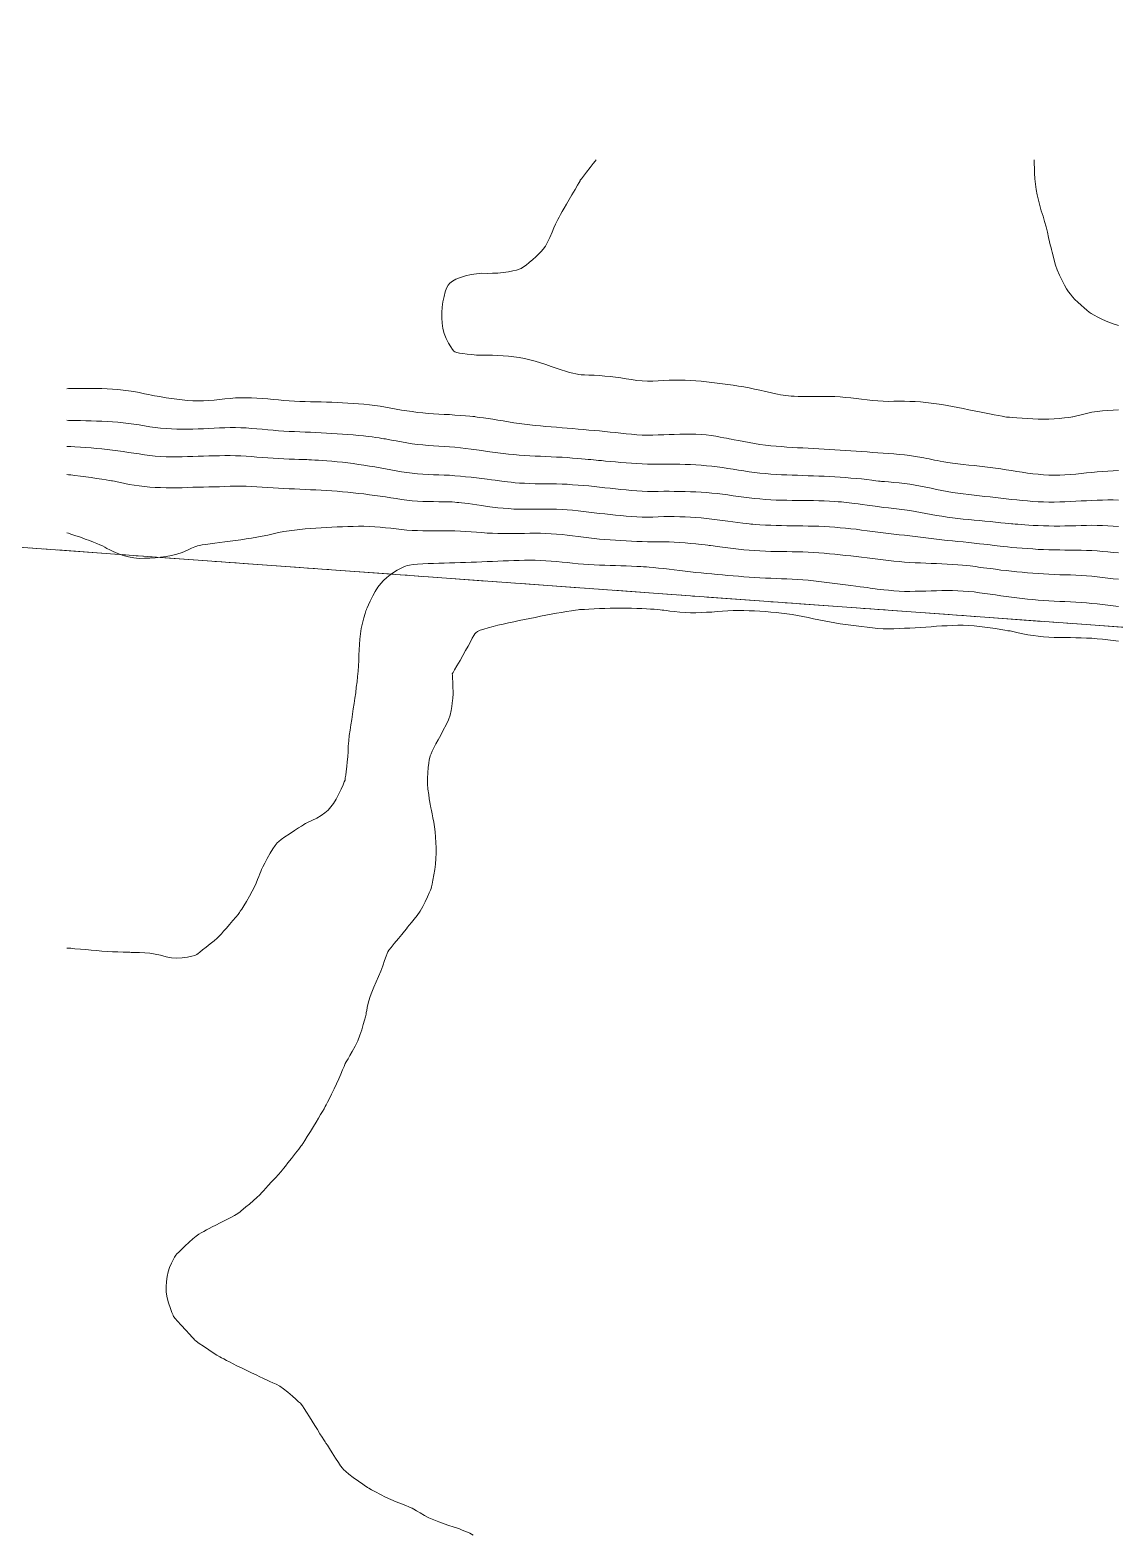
# Model space of a CAD drawing. Extents: x 1368202 to 1368993, y 552252 to 552912.
# Drawn here: x 1368415.1 to 1368566.9, y 552701.3 to 552911.6 of the extents above; entities that cross this region are included whole.
import ezdxf

# ---------------------------------------------------------------- set-up
doc = ezdxf.new("R2010")
doc.units = 0
doc.linetypes.add('DASHED', pattern=[6, 4, -2])
doc.linetypes.add('PHANTOM', pattern=[13, 8, -1, 1, -1, 1, -1])
for name, color, linetype, lineweight in [('C-STRM-AREA', 150, 'PHANTOM', 0), ('C-TOPO-MAJR-E', 32, 'DASHED', 0), ('V-PROP-BNDY', 7, 'Continuous', 0)]:
    doc.layers.add(name, color=color, linetype=linetype, lineweight=lineweight)

msp = doc.modelspace()

# ---------------------------------------------------------------- linework, layer by layer
at = {"layer": 'C-STRM-AREA'}
msp.add_lwpolyline([(1368287.65, 552572.82), (1368202.02, 552591.49), (1368202.1, 552591.86), (1368258.9, 552850.48), (1368276.4, 552849.21), (1368663.89, 552821.12), (1368688.76, 552911.56), (1368944.26, 552792.15)], dxfattribs=at)
at = {"layer": 'C-TOPO-MAJR-E'}
for points in [[(1368567.38, 552858.47), (1368566.63, 552858.43), (1368565.88, 552858.38), (1368565.13, 552858.33), (1368564.38, 552858.24), (1368563.64, 552858.12), (1368562.89, 552857.97), (1368562.14, 552857.78), (1368561.57, 552857.64), (1368561.18, 552857.54), (1368560.97, 552857.49), (1368560.94, 552857.48), (1368560.73, 552857.45), (1368560.36, 552857.41), (1368559.81, 552857.34), (1368559.1, 552857.25), (1368558.37, 552857.19), (1368557.64, 552857.15), (1368556.9, 552857.14), (1368556.15, 552857.16), (1368555.4, 552857.19), (1368554.65, 552857.23), (1368553.91, 552857.28), (1368553.16, 552857.34), (1368552.56, 552857.39), (1368552.13, 552857.42), (1368551.85, 552857.45), (1368551.72, 552857.46), (1368551.47, 552857.49), (1368551.09, 552857.56), (1368550.6, 552857.66), (1368549.97, 552857.78), (1368549.32, 552857.91), (1368548.64, 552858.04), (1368547.92, 552858.18), (1368547.17, 552858.33), (1368546.42, 552858.48), (1368545.67, 552858.63), (1368544.92, 552858.78), (1368544.18, 552858.94), (1368543.43, 552859.08), (1368542.68, 552859.2), (1368541.93, 552859.32), (1368541.18, 552859.42), (1368540.43, 552859.5), (1368539.68, 552859.57), (1368538.94, 552859.62), (1368538.19, 552859.65), (1368537.44, 552859.67), (1368536.69, 552859.68), (1368535.94, 552859.67), (1368535.19, 552859.65), (1368534.45, 552859.66), (1368533.7, 552859.7), (1368532.95, 552859.76), (1368532.2, 552859.86), (1368531.45, 552859.95), (1368530.7, 552860.04), (1368529.95, 552860.13), (1368529.21, 552860.21), (1368528.46, 552860.27), (1368527.71, 552860.31), (1368526.96, 552860.34), (1368526.21, 552860.34), (1368525.46, 552860.34), (1368524.72, 552860.34), (1368523.97, 552860.34), (1368523.22, 552860.34), (1368522.57, 552860.35), (1368522.02, 552860.37), (1368521.57, 552860.39), (1368521.21, 552860.42), (1368520.85, 552860.46), (1368520.47, 552860.51), (1368520.09, 552860.58), (1368519.69, 552860.65), (1368519.21, 552860.75), (1368518.64, 552860.88), (1368517.98, 552861.03), (1368517.23, 552861.21), (1368516.48, 552861.37), (1368515.73, 552861.52), (1368514.98, 552861.66), (1368514.24, 552861.79), (1368513.49, 552861.9), (1368512.74, 552862.01), (1368511.99, 552862.12), (1368511.24, 552862.21), (1368510.49, 552862.3), (1368509.75, 552862.38), (1368509, 552862.46), (1368508.25, 552862.52), (1368507.5, 552862.57), (1368506.75, 552862.6), (1368506, 552862.62), (1368505.25, 552862.61), (1368504.51, 552862.59), (1368503.76, 552862.57), (1368503.01, 552862.53), (1368502.26, 552862.48), (1368501.51, 552862.47), (1368500.76, 552862.51), (1368500.02, 552862.58), (1368499.27, 552862.7), (1368498.52, 552862.81), (1368497.77, 552862.92), (1368497.02, 552863.02), (1368496.27, 552863.11), (1368495.52, 552863.19), (1368494.78, 552863.25), (1368494.03, 552863.3), (1368493.28, 552863.33), (1368492.67, 552863.36), (1368492.21, 552863.38), (1368491.89, 552863.41), (1368491.72, 552863.43), (1368491.45, 552863.48), (1368491.07, 552863.57), (1368490.6, 552863.7), (1368490.02, 552863.86), (1368489.41, 552864.06), (1368488.74, 552864.27), (1368488.04, 552864.52), (1368487.29, 552864.8), (1368486.54, 552865.05), (1368485.79, 552865.27), (1368485.05, 552865.46), (1368484.3, 552865.63), (1368483.55, 552865.77), (1368482.8, 552865.88), (1368482.05, 552865.96), (1368481.3, 552866.02), (1368480.55, 552866.07), (1368479.81, 552866.09), (1368479.06, 552866.11), (1368478.31, 552866.11), (1368477.6, 552866.13), (1368476.92, 552866.18), (1368476.29, 552866.24), (1368475.69, 552866.33), (1368475.2, 552866.41), (1368474.83, 552866.5), (1368474.57, 552866.58), (1368474.42, 552866.67), (1368474.22, 552866.9), (1368473.98, 552867.28), (1368473.68, 552867.79), (1368473.35, 552868.45), (1368473.08, 552869.14), (1368472.89, 552869.84), (1368472.77, 552870.57), (1368472.73, 552871.32), (1368472.74, 552872.07), (1368472.79, 552872.81), (1368472.89, 552873.56), (1368473.04, 552874.31), (1368473.21, 552874.95), (1368473.4, 552875.47), (1368473.61, 552875.88), (1368473.84, 552876.18), (1368474.2, 552876.46), (1368474.7, 552876.73), (1368475.32, 552876.98), (1368476.06, 552877.22), (1368476.81, 552877.39), (1368477.56, 552877.5), (1368478.31, 552877.55), (1368479.06, 552877.53), (1368479.81, 552877.55), (1368480.55, 552877.59), (1368481.3, 552877.67), (1368482.05, 552877.78), (1368482.68, 552877.89), (1368483.19, 552878), (1368483.57, 552878.12), (1368483.84, 552878.24), (1368484.16, 552878.44), (1368484.53, 552878.71), (1368484.96, 552879.06), (1368485.44, 552879.48), (1368485.88, 552879.87), (1368486.27, 552880.25), (1368486.62, 552880.6), (1368486.92, 552880.93), (1368487.22, 552881.36), (1368487.53, 552881.9), (1368487.84, 552882.54), (1368488.14, 552883.29), (1368488.41, 552883.92), (1368488.63, 552884.43), (1368488.81, 552884.81), (1368488.95, 552885.08), (1368489.13, 552885.39), (1368489.34, 552885.77), (1368489.58, 552886.2), (1368489.86, 552886.68), (1368490.18, 552887.23), (1368490.54, 552887.85), (1368490.93, 552888.53), (1368491.36, 552889.28), (1368491.7, 552889.86), (1368491.93, 552890.26), (1368492.07, 552890.49), (1368492.1, 552890.55), (1368492.26, 552890.76), (1368492.55, 552891.14), (1368492.96, 552891.67), (1368493.5, 552892.36), (1368493.9, 552892.88), (1368494.17, 552893.22), (1368494.31, 552893.4)], [(1368555.59, 552893.4), (1368555.59, 552893.21), (1368555.6, 552892.84), (1368555.61, 552892.27), (1368555.63, 552891.53), (1368555.68, 552890.78), (1368555.76, 552890.03), (1368555.87, 552889.28), (1368556, 552888.53), (1368556.17, 552887.78), (1368556.36, 552887.04), (1368556.57, 552886.29), (1368556.82, 552885.54), (1368557.04, 552884.79), (1368557.24, 552884.04), (1368557.43, 552883.29), (1368557.59, 552882.54), (1368557.72, 552881.95), (1368557.82, 552881.52), (1368557.9, 552881.24), (1368557.95, 552881.12), (1368558.02, 552880.88), (1368558.12, 552880.5), (1368558.23, 552880), (1368558.37, 552879.37), (1368558.57, 552878.71), (1368558.82, 552878.02), (1368559.13, 552877.31), (1368559.49, 552876.56), (1368559.82, 552875.91), (1368560.12, 552875.38), (1368560.4, 552874.95), (1368560.65, 552874.63), (1368560.94, 552874.28), (1368561.29, 552873.9), (1368561.69, 552873.5), (1368562.14, 552873.08), (1368562.56, 552872.71), (1368562.93, 552872.39), (1368563.27, 552872.13), (1368563.56, 552871.93), (1368563.97, 552871.69), (1368564.5, 552871.42), (1368565.13, 552871.11), (1368565.88, 552870.77), (1368566.63, 552870.49), (1368567.38, 552870.26)], [(1368567.38, 552849.96), (1368566.63, 552849.93), (1368565.88, 552849.89), (1368565.13, 552849.84), (1368564.38, 552849.78), (1368563.64, 552849.71), (1368562.89, 552849.64), (1368562.14, 552849.56), (1368561.39, 552849.49), (1368560.64, 552849.43), (1368559.89, 552849.38), (1368559.15, 552849.35), (1368558.4, 552849.34), (1368557.65, 552849.35), (1368556.9, 552849.39), (1368556.15, 552849.45), (1368555.4, 552849.53), (1368554.65, 552849.62), (1368553.91, 552849.73), (1368553.16, 552849.85), (1368552.41, 552849.97), (1368551.66, 552850.09), (1368550.91, 552850.2), (1368550.16, 552850.32), (1368549.42, 552850.42), (1368548.67, 552850.51), (1368547.92, 552850.6), (1368547.17, 552850.67), (1368546.42, 552850.75), (1368545.67, 552850.84), (1368544.92, 552850.93), (1368544.18, 552851.03), (1368543.51, 552851.12), (1368542.93, 552851.2), (1368542.44, 552851.29), (1368542.03, 552851.36), (1368541.64, 552851.44), (1368541.27, 552851.52), (1368540.91, 552851.6), (1368540.57, 552851.67), (1368540.13, 552851.76), (1368539.58, 552851.85), (1368538.94, 552851.95), (1368538.19, 552852.06), (1368537.44, 552852.16), (1368536.69, 552852.23), (1368535.94, 552852.3), (1368535.19, 552852.35), (1368534.45, 552852.4), (1368533.7, 552852.46), (1368532.95, 552852.51), (1368532.2, 552852.58), (1368531.45, 552852.63), (1368530.7, 552852.69), (1368529.95, 552852.73), (1368529.21, 552852.78), (1368528.46, 552852.82), (1368527.71, 552852.87), (1368526.96, 552852.91), (1368526.21, 552852.96), (1368525.46, 552853.01), (1368524.72, 552853.05), (1368523.97, 552853.09), (1368523.22, 552853.13), (1368522.47, 552853.17), (1368521.72, 552853.22), (1368520.97, 552853.26), (1368520.22, 552853.32), (1368519.48, 552853.38), (1368518.73, 552853.45), (1368517.98, 552853.54), (1368517.23, 552853.64), (1368516.48, 552853.75), (1368515.73, 552853.88), (1368514.98, 552854.02), (1368514.24, 552854.17), (1368513.64, 552854.28), (1368513.21, 552854.37), (1368512.93, 552854.42), (1368512.8, 552854.44), (1368512.55, 552854.49), (1368512.18, 552854.56), (1368511.68, 552854.66), (1368511.06, 552854.78), (1368510.4, 552854.87), (1368509.71, 552854.95), (1368509, 552855.01), (1368508.25, 552855.04), (1368507.5, 552855.06), (1368506.75, 552855.06), (1368506, 552855.05), (1368505.25, 552855.03), (1368504.51, 552855), (1368503.76, 552854.97), (1368503.01, 552854.95), (1368502.26, 552854.92), (1368501.51, 552854.92), (1368500.76, 552854.94), (1368500.02, 552854.99), (1368499.27, 552855.05), (1368498.52, 552855.12), (1368497.77, 552855.2), (1368497.02, 552855.28), (1368496.27, 552855.36), (1368495.52, 552855.44), (1368494.78, 552855.51), (1368494.03, 552855.58), (1368493.28, 552855.64), (1368492.53, 552855.71), (1368491.78, 552855.77), (1368491.03, 552855.84), (1368490.28, 552855.91), (1368489.54, 552855.97), (1368488.79, 552856.03), (1368488.04, 552856.09), (1368487.29, 552856.15), (1368486.54, 552856.22), (1368485.79, 552856.29), (1368485.05, 552856.37), (1368484.3, 552856.45), (1368483.55, 552856.55), (1368482.8, 552856.66), (1368482.05, 552856.78), (1368481.3, 552856.91), (1368480.58, 552857.03), (1368479.88, 552857.14), (1368479.21, 552857.24), (1368478.56, 552857.33), (1368478.05, 552857.41), (1368477.68, 552857.46), (1368477.44, 552857.5), (1368477.34, 552857.51), (1368477.08, 552857.54), (1368476.65, 552857.58), (1368476.06, 552857.63), (1368475.32, 552857.69), (1368474.57, 552857.74), (1368473.82, 552857.79), (1368473.07, 552857.83), (1368472.32, 552857.86), (1368471.57, 552857.91), (1368470.82, 552857.96), (1368470.08, 552858.03), (1368469.33, 552858.11), (1368468.58, 552858.21), (1368467.83, 552858.32), (1368467.08, 552858.44), (1368466.33, 552858.58), (1368465.58, 552858.71), (1368464.84, 552858.84), (1368464.09, 552858.96), (1368463.34, 552859.07), (1368462.59, 552859.16), (1368461.84, 552859.24), (1368461.09, 552859.31), (1368460.35, 552859.37), (1368459.6, 552859.42), (1368458.85, 552859.46), (1368458.1, 552859.49), (1368457.35, 552859.52), (1368456.6, 552859.54), (1368455.85, 552859.56), (1368455.11, 552859.58), (1368454.36, 552859.6), (1368453.61, 552859.62), (1368452.86, 552859.65), (1368452.11, 552859.69), (1368451.36, 552859.74), (1368450.61, 552859.79), (1368449.87, 552859.85), (1368449.12, 552859.92), (1368448.37, 552859.99), (1368447.62, 552860.05), (1368446.87, 552860.1), (1368446.12, 552860.14), (1368445.38, 552860.16), (1368444.63, 552860.16), (1368443.88, 552860.13), (1368443.13, 552860.07), (1368442.38, 552859.98), (1368441.63, 552859.9), (1368440.88, 552859.83), (1368440.14, 552859.77), (1368439.39, 552859.72), (1368438.64, 552859.7), (1368437.89, 552859.71), (1368437.14, 552859.76), (1368436.39, 552859.85), (1368435.65, 552859.94), (1368434.91, 552860.05), (1368434.18, 552860.16), (1368433.45, 552860.28), (1368432.9, 552860.37), (1368432.53, 552860.44), (1368432.33, 552860.47), (1368432.31, 552860.48), (1368432.11, 552860.52), (1368431.72, 552860.6), (1368431.15, 552860.72), (1368430.41, 552860.88), (1368429.66, 552861.02), (1368428.91, 552861.13), (1368428.16, 552861.23), (1368427.41, 552861.3), (1368426.66, 552861.36), (1368425.91, 552861.4), (1368425.17, 552861.43), (1368424.42, 552861.44), (1368423.67, 552861.45), (1368422.92, 552861.45), (1368422.17, 552861.45), (1368421.42, 552861.44), (1368420.86, 552861.43), (1368420.49, 552861.43), (1368420.3, 552861.42)], [(1368567.38, 552845.85), (1368566.63, 552845.86), (1368565.88, 552845.86), (1368565.13, 552845.85), (1368564.38, 552845.83), (1368563.64, 552845.8), (1368562.89, 552845.76), (1368562.14, 552845.72), (1368561.39, 552845.68), (1368560.64, 552845.64), (1368559.89, 552845.61), (1368559.15, 552845.58), (1368558.4, 552845.56), (1368557.65, 552845.56), (1368556.9, 552845.58), (1368556.15, 552845.62), (1368555.4, 552845.67), (1368554.65, 552845.72), (1368553.91, 552845.79), (1368553.16, 552845.87), (1368552.41, 552845.95), (1368551.66, 552846.03), (1368550.91, 552846.12), (1368550.16, 552846.2), (1368549.42, 552846.28), (1368548.67, 552846.37), (1368547.92, 552846.45), (1368547.17, 552846.53), (1368546.42, 552846.62), (1368545.67, 552846.71), (1368544.92, 552846.82), (1368544.18, 552846.93), (1368543.43, 552847.06), (1368542.68, 552847.2), (1368541.93, 552847.35), (1368541.18, 552847.52), (1368540.43, 552847.67), (1368539.68, 552847.81), (1368538.94, 552847.94), (1368538.19, 552848.05), (1368537.44, 552848.15), (1368536.69, 552848.24), (1368535.94, 552848.32), (1368535.19, 552848.38), (1368534.63, 552848.43), (1368534.24, 552848.46), (1368534.03, 552848.48), (1368534.01, 552848.48), (1368533.81, 552848.51), (1368533.43, 552848.56), (1368532.88, 552848.62), (1368532.16, 552848.71), (1368531.43, 552848.8), (1368530.7, 552848.87), (1368529.95, 552848.93), (1368529.21, 552848.99), (1368528.46, 552849.04), (1368527.71, 552849.09), (1368526.96, 552849.13), (1368526.21, 552849.17), (1368525.46, 552849.21), (1368524.72, 552849.24), (1368523.97, 552849.26), (1368523.22, 552849.29), (1368522.47, 552849.31), (1368521.72, 552849.34), (1368520.97, 552849.36), (1368520.22, 552849.39), (1368519.48, 552849.43), (1368518.73, 552849.48), (1368517.98, 552849.55), (1368517.23, 552849.62), (1368516.48, 552849.71), (1368515.73, 552849.81), (1368514.98, 552849.92), (1368514.24, 552850.04), (1368513.49, 552850.15), (1368512.74, 552850.27), (1368511.99, 552850.38), (1368511.24, 552850.49), (1368510.49, 552850.58), (1368509.75, 552850.65), (1368509, 552850.71), (1368508.25, 552850.76), (1368507.5, 552850.8), (1368506.75, 552850.83), (1368506, 552850.85), (1368505.25, 552850.86), (1368504.51, 552850.87), (1368503.76, 552850.88), (1368503.01, 552850.88), (1368502.26, 552850.87), (1368501.51, 552850.88), (1368500.76, 552850.91), (1368500.02, 552850.95), (1368499.27, 552851), (1368498.52, 552851.05), (1368497.77, 552851.11), (1368497.02, 552851.18), (1368496.27, 552851.25), (1368495.63, 552851.31), (1368495.08, 552851.36), (1368494.64, 552851.4), (1368494.31, 552851.44), (1368493.95, 552851.47), (1368493.58, 552851.5), (1368493.18, 552851.54), (1368492.77, 552851.58), (1368492.28, 552851.63), (1368491.7, 552851.68), (1368491.03, 552851.73), (1368490.28, 552851.78), (1368489.54, 552851.83), (1368488.79, 552851.87), (1368488.04, 552851.91), (1368487.29, 552851.94), (1368486.54, 552851.97), (1368485.79, 552852.01), (1368485.05, 552852.04), (1368484.3, 552852.08), (1368483.55, 552852.13), (1368482.8, 552852.2), (1368482.05, 552852.27), (1368481.3, 552852.36), (1368480.55, 552852.45), (1368479.81, 552852.55), (1368479.06, 552852.65), (1368478.31, 552852.77), (1368477.56, 552852.87), (1368476.81, 552852.98), (1368476.06, 552853.07), (1368475.32, 552853.16), (1368474.57, 552853.24), (1368473.82, 552853.3), (1368473.07, 552853.35), (1368472.32, 552853.39), (1368471.57, 552853.43), (1368470.82, 552853.49), (1368470.08, 552853.55), (1368469.33, 552853.63), (1368468.58, 552853.72), (1368467.83, 552853.84), (1368467.08, 552853.97), (1368466.33, 552854.12), (1368465.71, 552854.24), (1368465.23, 552854.33), (1368464.87, 552854.39), (1368464.64, 552854.42), (1368464.34, 552854.47), (1368463.97, 552854.53), (1368463.52, 552854.59), (1368463, 552854.67), (1368462.42, 552854.75), (1368461.79, 552854.82), (1368461.09, 552854.89), (1368460.35, 552854.95), (1368459.6, 552855.01), (1368458.85, 552855.06), (1368458.1, 552855.12), (1368457.35, 552855.16), (1368456.6, 552855.21), (1368455.85, 552855.25), (1368455.11, 552855.28), (1368454.36, 552855.32), (1368453.61, 552855.35), (1368452.86, 552855.38), (1368452.11, 552855.42), (1368451.36, 552855.45), (1368450.61, 552855.5), (1368449.87, 552855.55), (1368449.12, 552855.61), (1368448.37, 552855.68), (1368447.62, 552855.74), (1368446.87, 552855.81), (1368446.12, 552855.87), (1368445.38, 552855.93), (1368444.63, 552855.97), (1368443.88, 552855.99), (1368443.13, 552855.99), (1368442.38, 552855.96), (1368441.63, 552855.94), (1368440.88, 552855.9), (1368440.14, 552855.87), (1368439.39, 552855.83), (1368438.64, 552855.79), (1368437.89, 552855.77), (1368437.14, 552855.76), (1368436.39, 552855.75), (1368435.65, 552855.76), (1368434.9, 552855.8), (1368434.15, 552855.85), (1368433.4, 552855.92), (1368432.65, 552856.01), (1368431.9, 552856.11), (1368431.15, 552856.22), (1368430.41, 552856.35), (1368429.66, 552856.47), (1368428.91, 552856.57), (1368428.16, 552856.66), (1368427.41, 552856.73), (1368426.66, 552856.79), (1368425.91, 552856.83), (1368425.17, 552856.87), (1368424.42, 552856.9), (1368423.67, 552856.92), (1368422.92, 552856.94), (1368422.17, 552856.96), (1368421.42, 552856.97), (1368420.86, 552856.98), (1368420.49, 552856.99), (1368420.3, 552857)], [(1368567.38, 552842.16), (1368566.63, 552842.21), (1368565.88, 552842.25), (1368565.13, 552842.29), (1368564.38, 552842.31), (1368563.64, 552842.32), (1368562.89, 552842.31), (1368562.14, 552842.29), (1368561.39, 552842.27), (1368560.64, 552842.26), (1368559.89, 552842.24), (1368559.15, 552842.22), (1368558.4, 552842.22), (1368557.65, 552842.23), (1368556.9, 552842.25), (1368556.15, 552842.28), (1368555.46, 552842.31), (1368554.83, 552842.35), (1368554.26, 552842.39), (1368553.74, 552842.44), (1368553.3, 552842.47), (1368552.92, 552842.5), (1368552.62, 552842.53), (1368552.39, 552842.55), (1368552.02, 552842.58), (1368551.53, 552842.63), (1368550.91, 552842.69), (1368550.16, 552842.76), (1368549.42, 552842.83), (1368548.67, 552842.9), (1368547.92, 552842.97), (1368547.17, 552843.04), (1368546.42, 552843.11), (1368545.67, 552843.19), (1368544.92, 552843.28), (1368544.18, 552843.36), (1368543.43, 552843.47), (1368542.68, 552843.58), (1368541.93, 552843.71), (1368541.18, 552843.85), (1368540.43, 552843.99), (1368539.68, 552844.13), (1368538.94, 552844.25), (1368538.19, 552844.38), (1368537.44, 552844.49), (1368536.69, 552844.59), (1368535.94, 552844.68), (1368535.19, 552844.75), (1368534.45, 552844.83), (1368533.7, 552844.93), (1368532.95, 552845.03), (1368532.2, 552845.15), (1368531.54, 552845.24), (1368530.97, 552845.32), (1368530.48, 552845.38), (1368530.08, 552845.43), (1368529.7, 552845.47), (1368529.32, 552845.51), (1368528.96, 552845.55), (1368528.61, 552845.59), (1368528.16, 552845.62), (1368527.61, 552845.66), (1368526.96, 552845.69), (1368526.21, 552845.73), (1368525.46, 552845.75), (1368524.72, 552845.77), (1368523.97, 552845.79), (1368523.22, 552845.79), (1368522.47, 552845.8), (1368521.72, 552845.81), (1368520.97, 552845.82), (1368520.22, 552845.83), (1368519.48, 552845.85), (1368518.73, 552845.89), (1368517.98, 552845.94), (1368517.23, 552846), (1368516.48, 552846.07), (1368515.73, 552846.16), (1368514.98, 552846.25), (1368514.24, 552846.36), (1368513.49, 552846.46), (1368512.74, 552846.56), (1368511.99, 552846.66), (1368511.24, 552846.76), (1368510.49, 552846.83), (1368509.75, 552846.9), (1368509, 552846.95), (1368508.25, 552846.99), (1368507.5, 552847.02), (1368506.75, 552847.04), (1368506, 552847.06), (1368505.25, 552847.07), (1368504.51, 552847.08), (1368503.76, 552847.08), (1368503.01, 552847.07), (1368502.26, 552847.06), (1368501.51, 552847.06), (1368500.76, 552847.09), (1368500.02, 552847.13), (1368499.27, 552847.19), (1368498.52, 552847.26), (1368497.77, 552847.33), (1368497.02, 552847.41), (1368496.27, 552847.5), (1368495.52, 552847.58), (1368494.78, 552847.66), (1368494.03, 552847.74), (1368493.28, 552847.82), (1368492.53, 552847.89), (1368491.78, 552847.95), (1368491.03, 552848), (1368490.28, 552848.05), (1368489.54, 552848.08), (1368488.79, 552848.1), (1368488.04, 552848.11), (1368487.29, 552848.11), (1368486.54, 552848.12), (1368485.79, 552848.14), (1368485.05, 552848.16), (1368484.3, 552848.19), (1368483.61, 552848.23), (1368482.99, 552848.28), (1368482.42, 552848.33), (1368481.92, 552848.39), (1368481.49, 552848.45), (1368481.11, 552848.5), (1368480.8, 552848.54), (1368480.55, 552848.57), (1368480.18, 552848.61), (1368479.68, 552848.68), (1368479.06, 552848.76), (1368478.31, 552848.86), (1368477.56, 552848.95), (1368476.81, 552849.04), (1368476.06, 552849.12), (1368475.32, 552849.19), (1368474.57, 552849.25), (1368473.82, 552849.31), (1368473.07, 552849.34), (1368472.32, 552849.37), (1368471.57, 552849.4), (1368470.82, 552849.44), (1368470.08, 552849.49), (1368469.33, 552849.54), (1368468.58, 552849.61), (1368467.83, 552849.7), (1368467.08, 552849.81), (1368466.33, 552849.95), (1368465.58, 552850.08), (1368464.84, 552850.22), (1368464.09, 552850.35), (1368463.34, 552850.48), (1368462.59, 552850.61), (1368461.84, 552850.72), (1368461.09, 552850.84), (1368460.35, 552850.94), (1368459.6, 552851.04), (1368458.85, 552851.13), (1368458.1, 552851.2), (1368457.35, 552851.28), (1368456.66, 552851.34), (1368456.03, 552851.38), (1368455.46, 552851.42), (1368454.95, 552851.44), (1368454.51, 552851.47), (1368454.14, 552851.48), (1368453.83, 552851.5), (1368453.59, 552851.51), (1368453.23, 552851.53), (1368452.73, 552851.54), (1368452.11, 552851.57), (1368451.36, 552851.59), (1368450.61, 552851.63), (1368449.87, 552851.67), (1368449.12, 552851.71), (1368448.37, 552851.76), (1368447.62, 552851.81), (1368446.87, 552851.87), (1368446.12, 552851.92), (1368445.38, 552851.98), (1368444.63, 552852.02), (1368443.88, 552852.05), (1368443.13, 552852.06), (1368442.38, 552852.06), (1368441.63, 552852.05), (1368440.88, 552852.04), (1368440.14, 552852.02), (1368439.39, 552851.99), (1368438.64, 552851.97), (1368437.89, 552851.94), (1368437.14, 552851.92), (1368436.39, 552851.89), (1368435.65, 552851.88), (1368434.9, 552851.89), (1368434.15, 552851.91), (1368433.4, 552851.95), (1368432.65, 552852.01), (1368431.9, 552852.09), (1368431.15, 552852.19), (1368430.41, 552852.3), (1368429.66, 552852.41), (1368428.91, 552852.52), (1368428.16, 552852.63), (1368427.41, 552852.74), (1368426.66, 552852.84), (1368425.91, 552852.93), (1368425.17, 552853), (1368424.42, 552853.07), (1368423.67, 552853.13), (1368422.92, 552853.19), (1368422.17, 552853.24), (1368421.42, 552853.29), (1368420.86, 552853.32), (1368420.49, 552853.35), (1368420.3, 552853.36)], [(1368567.38, 552838.46), (1368566.63, 552838.53), (1368565.88, 552838.6), (1368565.13, 552838.68), (1368564.38, 552838.74), (1368563.64, 552838.78), (1368562.89, 552838.81), (1368562.14, 552838.83), (1368561.39, 552838.85), (1368560.64, 552838.86), (1368559.89, 552838.86), (1368559.15, 552838.87), (1368558.4, 552838.88), (1368557.65, 552838.9), (1368556.9, 552838.93), (1368556.15, 552838.96), (1368555.4, 552839.01), (1368554.65, 552839.06), (1368553.91, 552839.11), (1368553.16, 552839.18), (1368552.48, 552839.24), (1368551.86, 552839.3), (1368551.31, 552839.36), (1368550.83, 552839.42), (1368550.4, 552839.47), (1368550.03, 552839.52), (1368549.71, 552839.55), (1368549.44, 552839.58), (1368549.05, 552839.63), (1368548.55, 552839.68), (1368547.92, 552839.75), (1368547.17, 552839.84), (1368546.42, 552839.91), (1368545.67, 552839.99), (1368544.92, 552840.06), (1368544.18, 552840.13), (1368543.43, 552840.21), (1368542.68, 552840.29), (1368541.93, 552840.37), (1368541.18, 552840.46), (1368540.43, 552840.55), (1368539.68, 552840.64), (1368538.94, 552840.74), (1368538.19, 552840.83), (1368537.44, 552840.92), (1368536.69, 552841.01), (1368535.94, 552841.1), (1368535.19, 552841.18), (1368534.45, 552841.27), (1368533.7, 552841.36), (1368532.95, 552841.46), (1368532.2, 552841.56), (1368531.45, 552841.66), (1368530.7, 552841.76), (1368529.95, 552841.84), (1368529.21, 552841.92), (1368528.46, 552841.99), (1368527.71, 552842.05), (1368526.96, 552842.1), (1368526.21, 552842.14), (1368525.46, 552842.18), (1368524.72, 552842.2), (1368523.97, 552842.22), (1368523.22, 552842.24), (1368522.47, 552842.25), (1368521.72, 552842.26), (1368520.97, 552842.27), (1368520.22, 552842.28), (1368519.48, 552842.3), (1368518.73, 552842.33), (1368517.98, 552842.36), (1368517.23, 552842.4), (1368516.65, 552842.44), (1368516.25, 552842.46), (1368516.01, 552842.48), (1368515.94, 552842.49), (1368515.72, 552842.52), (1368515.35, 552842.56), (1368514.82, 552842.63), (1368514.14, 552842.71), (1368513.44, 552842.8), (1368512.72, 552842.9), (1368511.99, 552843), (1368511.24, 552843.1), (1368510.49, 552843.2), (1368509.75, 552843.28), (1368509, 552843.35), (1368508.25, 552843.41), (1368507.5, 552843.46), (1368506.75, 552843.5), (1368506, 552843.52), (1368505.25, 552843.54), (1368504.51, 552843.54), (1368503.76, 552843.53), (1368503.01, 552843.51), (1368502.26, 552843.48), (1368501.51, 552843.47), (1368500.76, 552843.48), (1368500.02, 552843.51), (1368499.27, 552843.56), (1368498.52, 552843.62), (1368497.77, 552843.68), (1368497.02, 552843.75), (1368496.27, 552843.83), (1368495.52, 552843.91), (1368494.78, 552843.99), (1368494.03, 552844.08), (1368493.28, 552844.18), (1368492.53, 552844.27), (1368491.78, 552844.35), (1368491.03, 552844.43), (1368490.28, 552844.5), (1368489.54, 552844.55), (1368488.79, 552844.58), (1368488.04, 552844.6), (1368487.29, 552844.6), (1368486.54, 552844.6), (1368485.79, 552844.59), (1368485.05, 552844.58), (1368484.3, 552844.57), (1368483.55, 552844.58), (1368482.8, 552844.6), (1368482.05, 552844.65), (1368481.3, 552844.7), (1368480.55, 552844.78), (1368479.81, 552844.87), (1368479.06, 552844.97), (1368478.31, 552845.09), (1368477.62, 552845.19), (1368477, 552845.28), (1368476.43, 552845.35), (1368475.93, 552845.41), (1368475.49, 552845.46), (1368475.12, 552845.5), (1368474.81, 552845.53), (1368474.56, 552845.56), (1368474.19, 552845.58), (1368473.69, 552845.6), (1368473.07, 552845.61), (1368472.32, 552845.62), (1368471.57, 552845.63), (1368470.82, 552845.65), (1368470.08, 552845.67), (1368469.33, 552845.71), (1368468.58, 552845.76), (1368467.83, 552845.84), (1368467.08, 552845.93), (1368466.33, 552846.05), (1368465.58, 552846.17), (1368464.84, 552846.28), (1368464.09, 552846.39), (1368463.34, 552846.5), (1368462.59, 552846.6), (1368461.84, 552846.7), (1368461.09, 552846.79), (1368460.35, 552846.87), (1368459.6, 552846.95), (1368458.85, 552847.02), (1368458.1, 552847.09), (1368457.35, 552847.14), (1368456.6, 552847.19), (1368455.85, 552847.24), (1368455.11, 552847.27), (1368454.36, 552847.3), (1368453.61, 552847.33), (1368452.86, 552847.37), (1368452.11, 552847.4), (1368451.36, 552847.43), (1368450.61, 552847.46), (1368449.87, 552847.5), (1368449.12, 552847.55), (1368448.37, 552847.6), (1368447.62, 552847.64), (1368446.87, 552847.69), (1368446.12, 552847.73), (1368445.38, 552847.77), (1368444.63, 552847.79), (1368443.88, 552847.79), (1368443.13, 552847.78), (1368442.38, 552847.75), (1368441.63, 552847.72), (1368440.88, 552847.7), (1368440.14, 552847.68), (1368439.39, 552847.66), (1368438.64, 552847.65), (1368437.89, 552847.63), (1368437.14, 552847.6), (1368436.39, 552847.58), (1368435.65, 552847.57), (1368434.9, 552847.56), (1368434.15, 552847.57), (1368433.4, 552847.59), (1368432.65, 552847.62), (1368431.9, 552847.67), (1368431.15, 552847.74), (1368430.41, 552847.83), (1368429.69, 552847.93), (1368429.02, 552848.04), (1368428.39, 552848.16), (1368427.79, 552848.29), (1368427.3, 552848.4), (1368426.93, 552848.48), (1368426.66, 552848.53), (1368426.51, 552848.55), (1368426.21, 552848.6), (1368425.77, 552848.67), (1368425.17, 552848.77), (1368424.42, 552848.88), (1368423.67, 552848.99), (1368422.92, 552849.1), (1368422.17, 552849.19), (1368421.42, 552849.29), (1368420.86, 552849.36), (1368420.49, 552849.4), (1368420.3, 552849.43)], [(1368567.38, 552834.77), (1368566.63, 552834.85), (1368565.88, 552834.94), (1368565.13, 552835.03), (1368564.38, 552835.12), (1368563.64, 552835.19), (1368562.89, 552835.25), (1368562.14, 552835.3), (1368561.39, 552835.34), (1368560.64, 552835.38), (1368559.89, 552835.41), (1368559.15, 552835.42), (1368558.4, 552835.45), (1368557.65, 552835.48), (1368556.9, 552835.52), (1368556.15, 552835.57), (1368555.4, 552835.62), (1368554.65, 552835.68), (1368553.91, 552835.75), (1368553.16, 552835.82), (1368552.41, 552835.89), (1368551.66, 552835.98), (1368550.91, 552836.07), (1368550.16, 552836.17), (1368549.51, 552836.26), (1368548.96, 552836.33), (1368548.5, 552836.39), (1368548.14, 552836.44), (1368547.78, 552836.49), (1368547.4, 552836.54), (1368547.02, 552836.59), (1368546.63, 552836.64), (1368546.15, 552836.68), (1368545.58, 552836.73), (1368544.92, 552836.79), (1368544.18, 552836.84), (1368543.43, 552836.88), (1368542.68, 552836.92), (1368541.93, 552836.96), (1368541.18, 552836.99), (1368540.43, 552837.02), (1368539.68, 552837.06), (1368538.94, 552837.09), (1368538.19, 552837.13), (1368537.44, 552837.18), (1368536.69, 552837.24), (1368535.94, 552837.31), (1368535.19, 552837.39), (1368534.45, 552837.48), (1368533.7, 552837.57), (1368532.95, 552837.66), (1368532.2, 552837.76), (1368531.45, 552837.86), (1368530.7, 552837.95), (1368529.95, 552838.04), (1368529.21, 552838.12), (1368528.46, 552838.19), (1368527.71, 552838.27), (1368526.96, 552838.34), (1368526.21, 552838.41), (1368525.46, 552838.47), (1368524.72, 552838.52), (1368523.97, 552838.56), (1368523.22, 552838.59), (1368522.47, 552838.61), (1368521.72, 552838.63), (1368520.97, 552838.64), (1368520.22, 552838.65), (1368519.48, 552838.66), (1368518.73, 552838.68), (1368517.98, 552838.7), (1368517.23, 552838.74), (1368516.48, 552838.78), (1368515.73, 552838.84), (1368514.98, 552838.91), (1368514.24, 552838.99), (1368513.49, 552839.08), (1368512.74, 552839.17), (1368512, 552839.26), (1368511.25, 552839.36), (1368510.69, 552839.43), (1368510.32, 552839.48), (1368510.13, 552839.51), (1368510.13, 552839.51), (1368509.94, 552839.53), (1368509.56, 552839.57), (1368509, 552839.64), (1368508.25, 552839.73), (1368507.5, 552839.8), (1368506.75, 552839.87), (1368506, 552839.92), (1368505.25, 552839.96), (1368504.51, 552839.99), (1368503.76, 552840.01), (1368503.01, 552840.02), (1368502.26, 552840.02), (1368501.51, 552840.03), (1368500.76, 552840.04), (1368500.02, 552840.07), (1368499.27, 552840.11), (1368498.52, 552840.14), (1368497.77, 552840.18), (1368497.02, 552840.23), (1368496.27, 552840.27), (1368495.52, 552840.33), (1368494.78, 552840.39), (1368494.03, 552840.47), (1368493.28, 552840.56), (1368492.53, 552840.65), (1368491.78, 552840.74), (1368491.03, 552840.84), (1368490.28, 552840.95), (1368489.54, 552841.03), (1368488.79, 552841.1), (1368488.04, 552841.15), (1368487.29, 552841.19), (1368486.54, 552841.21), (1368485.79, 552841.21), (1368485.05, 552841.21), (1368484.3, 552841.19), (1368483.55, 552841.17), (1368482.8, 552841.16), (1368482.05, 552841.16), (1368481.3, 552841.16), (1368480.55, 552841.18), (1368479.81, 552841.21), (1368479.06, 552841.24), (1368478.31, 552841.3), (1368477.56, 552841.35), (1368476.81, 552841.4), (1368476.06, 552841.45), (1368475.32, 552841.5), (1368474.57, 552841.53), (1368473.82, 552841.56), (1368473.07, 552841.57), (1368472.32, 552841.56), (1368471.57, 552841.56), (1368470.82, 552841.56), (1368470.08, 552841.57), (1368469.33, 552841.58), (1368468.58, 552841.61), (1368467.83, 552841.66), (1368467.08, 552841.74), (1368466.33, 552841.83), (1368465.58, 552841.91), (1368464.84, 552841.99), (1368464.09, 552842.05), (1368463.34, 552842.11), (1368462.59, 552842.15), (1368461.84, 552842.18), (1368461.09, 552842.18), (1368460.35, 552842.17), (1368459.6, 552842.15), (1368458.85, 552842.13), (1368458.1, 552842.09), (1368457.35, 552842.04), (1368456.6, 552842), (1368455.85, 552841.96), (1368455.11, 552841.91), (1368454.36, 552841.87), (1368453.61, 552841.82), (1368452.86, 552841.75), (1368452.11, 552841.66), (1368451.36, 552841.57), (1368450.61, 552841.45), (1368449.87, 552841.31), (1368449.12, 552841.14), (1368448.37, 552840.96), (1368447.62, 552840.8), (1368446.87, 552840.65), (1368446.12, 552840.52), (1368445.38, 552840.41), (1368444.63, 552840.3), (1368443.88, 552840.2), (1368443.13, 552840.11), (1368442.38, 552840.02), (1368441.66, 552839.93), (1368440.98, 552839.84), (1368440.32, 552839.74), (1368439.69, 552839.65), (1368439.19, 552839.57), (1368438.82, 552839.5), (1368438.57, 552839.44), (1368438.45, 552839.4), (1368438.17, 552839.29), (1368437.73, 552839.11), (1368437.14, 552838.86), (1368436.39, 552838.54), (1368435.65, 552838.28), (1368434.9, 552838.08), (1368434.15, 552837.94), (1368433.4, 552837.85), (1368432.65, 552837.78), (1368431.9, 552837.74), (1368431.15, 552837.71), (1368430.41, 552837.7), (1368429.66, 552837.77), (1368428.91, 552837.91), (1368428.16, 552838.12), (1368427.41, 552838.4), (1368426.78, 552838.66), (1368426.27, 552838.88), (1368425.87, 552839.08), (1368425.59, 552839.25), (1368425.26, 552839.43), (1368424.89, 552839.61), (1368424.47, 552839.79), (1368424, 552839.98), (1368423.46, 552840.18), (1368422.85, 552840.4), (1368422.17, 552840.64), (1368421.42, 552840.89), (1368420.86, 552841.08), (1368420.49, 552841.21), (1368420.3, 552841.27)], [(1368567.38, 552830.97), (1368566.63, 552831.05), (1368565.88, 552831.14), (1368565.13, 552831.24), (1368564.38, 552831.33), (1368563.64, 552831.4), (1368562.89, 552831.47), (1368562.14, 552831.53), (1368561.39, 552831.58), (1368560.64, 552831.63), (1368559.89, 552831.66), (1368559.15, 552831.68), (1368558.4, 552831.72), (1368557.65, 552831.76), (1368556.9, 552831.81), (1368556.15, 552831.87), (1368555.4, 552831.93), (1368554.65, 552832.01), (1368553.91, 552832.09), (1368553.16, 552832.17), (1368552.41, 552832.27), (1368551.66, 552832.36), (1368550.91, 552832.47), (1368550.16, 552832.58), (1368549.42, 552832.69), (1368548.67, 552832.8), (1368547.92, 552832.9), (1368547.17, 552833), (1368546.42, 552833.08), (1368545.67, 552833.13), (1368544.92, 552833.17), (1368544.18, 552833.19), (1368543.43, 552833.2), (1368542.68, 552833.19), (1368541.93, 552833.18), (1368541.18, 552833.16), (1368540.43, 552833.13), (1368539.68, 552833.11), (1368538.94, 552833.1), (1368538.19, 552833.09), (1368537.44, 552833.09), (1368536.69, 552833.12), (1368535.94, 552833.17), (1368535.19, 552833.23), (1368534.56, 552833.3), (1368534.04, 552833.35), (1368533.63, 552833.4), (1368533.33, 552833.45), (1368533, 552833.5), (1368532.63, 552833.55), (1368532.21, 552833.61), (1368531.76, 552833.67), (1368531.23, 552833.74), (1368530.63, 552833.82), (1368529.95, 552833.9), (1368529.21, 552833.98), (1368528.46, 552834.08), (1368527.71, 552834.17), (1368526.96, 552834.28), (1368526.21, 552834.38), (1368525.46, 552834.48), (1368524.72, 552834.56), (1368523.97, 552834.64), (1368523.22, 552834.7), (1368522.47, 552834.76), (1368521.72, 552834.8), (1368520.97, 552834.83), (1368520.22, 552834.85), (1368519.48, 552834.88), (1368518.73, 552834.91), (1368517.98, 552834.94), (1368517.23, 552834.98), (1368516.48, 552835.02), (1368515.73, 552835.07), (1368514.98, 552835.13), (1368514.24, 552835.19), (1368513.49, 552835.25), (1368512.74, 552835.32), (1368511.99, 552835.38), (1368511.24, 552835.45), (1368510.49, 552835.52), (1368509.75, 552835.59), (1368509, 552835.66), (1368508.25, 552835.74), (1368507.5, 552835.83), (1368506.75, 552835.92), (1368506, 552836.01), (1368505.25, 552836.1), (1368504.51, 552836.19), (1368503.76, 552836.27), (1368503.02, 552836.34), (1368502.28, 552836.41), (1368501.72, 552836.46), (1368501.34, 552836.5), (1368501.15, 552836.51), (1368501.15, 552836.51), (1368500.96, 552836.52), (1368500.58, 552836.54), (1368500.02, 552836.57), (1368499.27, 552836.61), (1368498.52, 552836.65), (1368497.77, 552836.67), (1368497.02, 552836.69), (1368496.27, 552836.71), (1368495.52, 552836.73), (1368494.78, 552836.75), (1368494.03, 552836.79), (1368493.28, 552836.82), (1368492.53, 552836.87), (1368491.78, 552836.93), (1368491.03, 552837.01), (1368490.28, 552837.1), (1368489.54, 552837.18), (1368488.79, 552837.25), (1368488.04, 552837.32), (1368487.29, 552837.37), (1368486.54, 552837.41), (1368485.79, 552837.43), (1368485.05, 552837.44), (1368484.3, 552837.43), (1368483.55, 552837.42), (1368482.8, 552837.4), (1368482.05, 552837.37), (1368481.3, 552837.34), (1368480.55, 552837.31), (1368479.81, 552837.28), (1368479.06, 552837.25), (1368478.31, 552837.22), (1368477.56, 552837.19), (1368476.81, 552837.16), (1368476.06, 552837.14), (1368475.32, 552837.11), (1368474.57, 552837.09), (1368473.82, 552837.07), (1368473.07, 552837.05), (1368472.32, 552837.03), (1368471.57, 552837), (1368470.82, 552836.97), (1368470.08, 552836.93), (1368469.33, 552836.88), (1368468.71, 552836.83), (1368468.22, 552836.77), (1368467.86, 552836.7), (1368467.63, 552836.63), (1368467.32, 552836.49), (1368466.95, 552836.3), (1368466.5, 552836.05), (1368465.99, 552835.74), (1368465.5, 552835.4), (1368465.03, 552835.03), (1368464.59, 552834.62), (1368464.18, 552834.18), (1368463.79, 552833.67), (1368463.42, 552833.09), (1368463.06, 552832.44), (1368462.72, 552831.72), (1368462.47, 552831.18), (1368462.29, 552830.8), (1368462.19, 552830.6), (1368462.18, 552830.57), (1368462.11, 552830.36), (1368462, 552829.97), (1368461.84, 552829.4), (1368461.64, 552828.65), (1368461.47, 552827.9), (1368461.35, 552827.16), (1368461.26, 552826.41), (1368461.22, 552825.66), (1368461.18, 552824.91), (1368461.14, 552824.16), (1368461.1, 552823.41), (1368461.06, 552822.67), (1368461.01, 552821.92), (1368460.95, 552821.17), (1368460.87, 552820.42), (1368460.77, 552819.67), (1368460.68, 552818.92), (1368460.57, 552818.17), (1368460.47, 552817.43), (1368460.35, 552816.68), (1368460.24, 552815.93), (1368460.12, 552815.18), (1368460.01, 552814.43), (1368459.89, 552813.68), (1368459.79, 552812.94), (1368459.71, 552812.19), (1368459.65, 552811.44), (1368459.61, 552810.69), (1368459.56, 552809.96), (1368459.5, 552809.26), (1368459.42, 552808.58), (1368459.34, 552807.92), (1368459.28, 552807.4), (1368459.23, 552807.02), (1368459.2, 552806.79), (1368459.19, 552806.71), (1368459.09, 552806.45), (1368458.91, 552806.03), (1368458.65, 552805.45), (1368458.3, 552804.7), (1368457.94, 552804.03), (1368457.57, 552803.45), (1368457.2, 552802.94), (1368456.81, 552802.51), (1368456.35, 552802.11), (1368455.83, 552801.73), (1368455.23, 552801.39), (1368454.56, 552801.07), (1368454.04, 552800.81), (1368453.67, 552800.62), (1368453.44, 552800.5), (1368453.36, 552800.44), (1368453.11, 552800.28), (1368452.69, 552800.01), (1368452.11, 552799.64), (1368451.36, 552799.16), (1368450.75, 552798.75), (1368450.26, 552798.4), (1368449.91, 552798.12), (1368449.69, 552797.91), (1368449.42, 552797.56), (1368449.1, 552797.08), (1368448.73, 552796.47), (1368448.31, 552795.72), (1368447.97, 552795.09), (1368447.7, 552794.58), (1368447.52, 552794.18), (1368447.41, 552793.9), (1368447.28, 552793.58), (1368447.13, 552793.2), (1368446.97, 552792.78), (1368446.78, 552792.31), (1368446.53, 552791.77), (1368446.21, 552791.16), (1368445.83, 552790.48), (1368445.39, 552789.73), (1368445.02, 552789.13), (1368444.74, 552788.67), (1368444.54, 552788.37), (1368444.43, 552788.2), (1368444.22, 552787.93), (1368443.91, 552787.56), (1368443.51, 552787.08), (1368443.02, 552786.49), (1368442.59, 552785.99), (1368442.21, 552785.56), (1368441.9, 552785.21), (1368441.64, 552784.94), (1368441.3, 552784.62), (1368440.87, 552784.24), (1368440.35, 552783.82), (1368439.75, 552783.34), (1368439.26, 552782.95), (1368438.88, 552782.65), (1368438.63, 552782.44), (1368438.48, 552782.31), (1368438.19, 552782.19), (1368437.74, 552782.07), (1368437.14, 552781.96), (1368436.39, 552781.84), (1368435.65, 552781.81), (1368434.9, 552781.86), (1368434.15, 552781.99), (1368433.4, 552782.21), (1368432.65, 552782.38), (1368431.91, 552782.5), (1368431.17, 552782.57), (1368430.43, 552782.59), (1368429.87, 552782.61), (1368429.5, 552782.62), (1368429.31, 552782.62), (1368429.3, 552782.62), (1368429.1, 552782.63), (1368428.72, 552782.64), (1368428.16, 552782.65), (1368427.41, 552782.67), (1368426.66, 552782.7), (1368425.91, 552782.74), (1368425.17, 552782.8), (1368424.42, 552782.87), (1368423.67, 552782.94), (1368422.92, 552783.01), (1368422.17, 552783.07), (1368421.42, 552783.13), (1368420.86, 552783.18), (1368420.49, 552783.21), (1368420.3, 552783.22)], [(1368477.11, 552701.15), (1368476.65, 552701.4), (1368476.3, 552701.55), (1368475.94, 552701.71), (1368475.56, 552701.85), (1368475.18, 552702), (1368474.78, 552702.14), (1368474.3, 552702.31), (1368473.73, 552702.51), (1368473.07, 552702.74), (1368472.32, 552703), (1368471.61, 552703.28), (1368470.93, 552703.58), (1368470.29, 552703.91), (1368469.68, 552704.26), (1368469.19, 552704.54), (1368468.82, 552704.75), (1368468.56, 552704.9), (1368468.42, 552704.98), (1368468.12, 552705.11), (1368467.68, 552705.3), (1368467.08, 552705.53), (1368466.33, 552705.82), (1368465.6, 552706.13), (1368464.87, 552706.46), (1368464.16, 552706.82), (1368463.45, 552707.2), (1368462.91, 552707.49), (1368462.54, 552707.7), (1368462.33, 552707.81), (1368462.28, 552707.84), (1368462.06, 552707.99), (1368461.67, 552708.27), (1368461.09, 552708.68), (1368460.35, 552709.22), (1368459.74, 552709.67), (1368459.29, 552710.03), (1368458.98, 552710.3), (1368458.82, 552710.49), (1368458.58, 552710.81), (1368458.27, 552711.28), (1368457.87, 552711.89), (1368457.4, 552712.64), (1368457.01, 552713.24), (1368456.72, 552713.7), (1368456.51, 552714.02), (1368456.4, 552714.19), (1368456.22, 552714.46), (1368455.98, 552714.83), (1368455.68, 552715.31), (1368455.32, 552715.89), (1368454.95, 552716.48), (1368454.58, 552717.08), (1368454.2, 552717.7), (1368453.81, 552718.34), (1368453.49, 552718.84), (1368453.24, 552719.21), (1368453.06, 552719.46), (1368452.94, 552719.57), (1368452.7, 552719.8), (1368452.32, 552720.13), (1368451.82, 552720.58), (1368451.19, 552721.13), (1368450.6, 552721.59), (1368450.05, 552721.97), (1368449.55, 552722.25), (1368449.09, 552722.45), (1368448.68, 552722.63), (1368448.3, 552722.8), (1368447.97, 552722.95), (1368447.68, 552723.09), (1368447.28, 552723.29), (1368446.76, 552723.54), (1368446.12, 552723.84), (1368445.38, 552724.2), (1368444.69, 552724.53), (1368444.08, 552724.83), (1368443.53, 552725.11), (1368443.05, 552725.36), (1368442.62, 552725.58), (1368442.25, 552725.77), (1368441.93, 552725.94), (1368441.66, 552726.07), (1368441.27, 552726.29), (1368440.76, 552726.62), (1368440.14, 552727.03), (1368439.39, 552727.54), (1368438.8, 552727.95), (1368438.38, 552728.26), (1368438.13, 552728.46), (1368438.03, 552728.57), (1368437.8, 552728.83), (1368437.43, 552729.24), (1368436.91, 552729.8), (1368436.26, 552730.52), (1368435.76, 552731.06), (1368435.42, 552731.44), (1368435.24, 552731.64), (1368435.22, 552731.67), (1368435.13, 552731.89), (1368434.98, 552732.28), (1368434.77, 552732.85), (1368434.5, 552733.6), (1368434.3, 552734.34), (1368434.19, 552735.09), (1368434.16, 552735.84), (1368434.21, 552736.59), (1368434.31, 552737.29), (1368434.45, 552737.96), (1368434.65, 552738.57), (1368434.9, 552739.15), (1368435.13, 552739.62), (1368435.33, 552740), (1368435.51, 552740.27), (1368435.67, 552740.45), (1368435.94, 552740.72), (1368436.31, 552741.08), (1368436.79, 552741.55), (1368437.38, 552742.1), (1368437.9, 552742.57), (1368438.36, 552742.95), (1368438.75, 552743.23), (1368439.08, 552743.42), (1368439.43, 552743.61), (1368439.8, 552743.81), (1368440.2, 552744.02), (1368440.62, 552744.23), (1368441.13, 552744.49), (1368441.71, 552744.79), (1368442.38, 552745.13), (1368443.13, 552745.51), (1368443.73, 552745.84), (1368444.19, 552746.11), (1368444.51, 552746.32), (1368444.68, 552746.47), (1368444.96, 552746.7), (1368445.33, 552747.03), (1368445.81, 552747.43), (1368446.38, 552747.93), (1368446.87, 552748.36), (1368447.27, 552748.73), (1368447.57, 552749.05), (1368447.79, 552749.3), (1368448.09, 552749.64), (1368448.46, 552750.04), (1368448.92, 552750.53), (1368449.45, 552751.08), (1368449.88, 552751.55), (1368450.22, 552751.92), (1368450.46, 552752.21), (1368450.6, 552752.4), (1368450.85, 552752.73), (1368451.21, 552753.2), (1368451.69, 552753.8), (1368452.27, 552754.55), (1368452.71, 552755.12), (1368453.01, 552755.51), (1368453.18, 552755.72), (1368453.2, 552755.76), (1368453.33, 552755.96), (1368453.56, 552756.33), (1368453.91, 552756.88), (1368454.35, 552757.59), (1368454.76, 552758.26), (1368455.14, 552758.87), (1368455.48, 552759.43), (1368455.78, 552759.94), (1368456.04, 552760.38), (1368456.26, 552760.76), (1368456.43, 552761.06), (1368456.57, 552761.3), (1368456.76, 552761.67), (1368457.01, 552762.17), (1368457.32, 552762.79), (1368457.68, 552763.54), (1368458.01, 552764.25), (1368458.32, 552764.93), (1368458.6, 552765.58), (1368458.85, 552766.19), (1368459.06, 552766.68), (1368459.23, 552767.06), (1368459.37, 552767.31), (1368459.46, 552767.45), (1368459.64, 552767.74), (1368459.88, 552768.18), (1368460.21, 552768.77), (1368460.61, 552769.52), (1368460.96, 552770.27), (1368461.27, 552771.02), (1368461.54, 552771.77), (1368461.75, 552772.52), (1368461.92, 552773.14), (1368462.05, 552773.62), (1368462.13, 552773.98), (1368462.16, 552774.21), (1368462.22, 552774.51), (1368462.3, 552774.89), (1368462.4, 552775.34), (1368462.52, 552775.85), (1368462.69, 552776.43), (1368462.92, 552777.07), (1368463.21, 552777.76), (1368463.55, 552778.5), (1368463.88, 552779.25), (1368464.18, 552780), (1368464.47, 552780.75), (1368464.73, 552781.5), (1368464.94, 552782.07), (1368465.08, 552782.46), (1368465.16, 552782.68), (1368465.18, 552782.71), (1368465.34, 552782.92), (1368465.64, 552783.29), (1368466.08, 552783.84), (1368466.66, 552784.55), (1368467.13, 552785.13), (1368467.51, 552785.59), (1368467.78, 552785.92), (1368467.95, 552786.12), (1368468.18, 552786.4), (1368468.48, 552786.78), (1368468.85, 552787.24), (1368469.28, 552787.79), (1368469.68, 552788.38), (1368470.05, 552789.01), (1368470.4, 552789.69), (1368470.72, 552790.4), (1368470.96, 552790.95), (1368471.13, 552791.32), (1368471.22, 552791.53), (1368471.24, 552791.56), (1368471.28, 552791.77), (1368471.37, 552792.16), (1368471.48, 552792.73), (1368471.63, 552793.47), (1368471.75, 552794.22), (1368471.84, 552794.97), (1368471.9, 552795.72), (1368471.92, 552796.47), (1368471.93, 552797.22), (1368471.9, 552797.97), (1368471.85, 552798.71), (1368471.78, 552799.46), (1368471.7, 552800.16), (1368471.6, 552800.82), (1368471.49, 552801.42), (1368471.38, 552801.98), (1368471.28, 552802.45), (1368471.2, 552802.82), (1368471.14, 552803.1), (1368471.1, 552803.29), (1368471.05, 552803.62), (1368470.98, 552804.09), (1368470.89, 552804.7), (1368470.79, 552805.45), (1368470.73, 552806.2), (1368470.72, 552806.95), (1368470.75, 552807.7), (1368470.83, 552808.44), (1368470.9, 552809.06), (1368470.97, 552809.54), (1368471.04, 552809.88), (1368471.1, 552810.09), (1368471.22, 552810.38), (1368471.4, 552810.76), (1368471.62, 552811.22), (1368471.91, 552811.75), (1368472.22, 552812.34), (1368472.57, 552812.99), (1368472.94, 552813.68), (1368473.35, 552814.43), (1368473.67, 552815.14), (1368473.9, 552815.8), (1368474.05, 552816.41), (1368474.11, 552816.98), (1368474.16, 552817.45), (1368474.21, 552817.83), (1368474.25, 552818.1), (1368474.29, 552818.28), (1368474.31, 552818.6), (1368474.31, 552819.06), (1368474.29, 552819.67), (1368474.25, 552820.41), (1368474.22, 552820.97), (1368474.2, 552821.35), (1368474.19, 552821.54), (1368474.19, 552821.54), (1368474.19, 552821.54), (1368474.19, 552821.54), (1368474.19, 552821.54), (1368474.19, 552821.54), (1368474.3, 552821.73), (1368474.52, 552822.11), (1368474.84, 552822.67), (1368475.28, 552823.41), (1368475.68, 552824.13), (1368476.06, 552824.8), (1368476.4, 552825.44), (1368476.72, 552826.05), (1368476.98, 552826.54), (1368477.2, 552826.91), (1368477.36, 552827.17), (1368477.48, 552827.31), (1368477.73, 552827.47), (1368478.1, 552827.64), (1368478.6, 552827.81), (1368479.23, 552828), (1368479.89, 552828.18), (1368480.58, 552828.36), (1368481.3, 552828.52), (1368482.05, 552828.68), (1368482.8, 552828.84), (1368483.55, 552828.99), (1368484.3, 552829.15), (1368485.05, 552829.3), (1368485.79, 552829.45), (1368486.54, 552829.6), (1368487.29, 552829.75), (1368488.04, 552829.89), (1368488.77, 552830.03), (1368489.49, 552830.15), (1368490.19, 552830.27), (1368490.88, 552830.37), (1368491.41, 552830.45), (1368491.78, 552830.5), (1368492, 552830.53), (1368492.06, 552830.53), (1368492.3, 552830.55), (1368492.7, 552830.57), (1368493.28, 552830.6), (1368494.03, 552830.63), (1368494.78, 552830.67), (1368495.52, 552830.7), (1368496.27, 552830.73), (1368497.02, 552830.75), (1368497.77, 552830.76), (1368498.52, 552830.76), (1368499.27, 552830.74), (1368500.02, 552830.71), (1368500.71, 552830.68), (1368501.34, 552830.65), (1368501.92, 552830.61), (1368502.44, 552830.58), (1368502.89, 552830.54), (1368503.26, 552830.51), (1368503.56, 552830.48), (1368503.79, 552830.45), (1368504.15, 552830.4), (1368504.64, 552830.34), (1368505.25, 552830.27), (1368506, 552830.18), (1368506.75, 552830.12), (1368507.5, 552830.09), (1368508.25, 552830.09), (1368509, 552830.12), (1368509.75, 552830.16), (1368510.49, 552830.2), (1368511.24, 552830.26), (1368511.99, 552830.31), (1368512.74, 552830.36), (1368513.49, 552830.39), (1368514.24, 552830.4), (1368514.98, 552830.39), (1368515.73, 552830.38), (1368516.48, 552830.35), (1368517.23, 552830.31), (1368517.98, 552830.26), (1368518.73, 552830.2), (1368519.48, 552830.12), (1368520.22, 552830.04), (1368520.97, 552829.94), (1368521.72, 552829.83), (1368522.47, 552829.7), (1368523.22, 552829.56), (1368523.97, 552829.41), (1368524.72, 552829.26), (1368525.46, 552829.1), (1368526.21, 552828.96), (1368526.96, 552828.81), (1368527.71, 552828.68), (1368528.46, 552828.56), (1368529.21, 552828.45), (1368529.95, 552828.35), (1368530.7, 552828.25), (1368531.45, 552828.16), (1368532.2, 552828.07), (1368532.95, 552827.98), (1368533.7, 552827.91), (1368534.45, 552827.87), (1368535.19, 552827.86), (1368535.94, 552827.87), (1368536.69, 552827.89), (1368537.44, 552827.92), (1368538.19, 552827.96), (1368538.94, 552828.01), (1368539.68, 552828.05), (1368540.43, 552828.1), (1368541.18, 552828.15), (1368541.93, 552828.2), (1368542.68, 552828.25), (1368543.43, 552828.29), (1368544.18, 552828.32), (1368544.92, 552828.35), (1368545.67, 552828.35), (1368546.42, 552828.32), (1368547.17, 552828.27), (1368547.92, 552828.19), (1368548.67, 552828.1), (1368549.42, 552828), (1368550.16, 552827.89), (1368550.91, 552827.76), (1368551.49, 552827.66), (1368551.9, 552827.59), (1368552.14, 552827.56), (1368552.21, 552827.55), (1368552.43, 552827.5), (1368552.8, 552827.42), (1368553.33, 552827.31), (1368554.01, 552827.16), (1368554.71, 552827.03), (1368555.42, 552826.92), (1368556.15, 552826.82), (1368556.9, 552826.74), (1368557.65, 552826.69), (1368558.4, 552826.65), (1368559.15, 552826.63), (1368559.89, 552826.63), (1368560.64, 552826.62), (1368561.39, 552826.61), (1368562.14, 552826.59), (1368562.89, 552826.56), (1368563.64, 552826.52), (1368564.38, 552826.46), (1368565.13, 552826.38), (1368565.88, 552826.29), (1368566.63, 552826.2), (1368567.38, 552826.13)]]:
    msp.add_lwpolyline(points, dxfattribs=at)
at = {"layer": 'V-PROP-BNDY'}
msp.add_lwpolyline([(1368287.65, 552572.82), (1368202.02, 552591.49), (1368202.1, 552591.86), (1368258.9, 552850.48), (1368276.4, 552849.21), (1368663.89, 552821.12), (1368688.76, 552911.56), (1368944.26, 552792.15)], dxfattribs=at)

doc.saveas('drawing.dxf')
